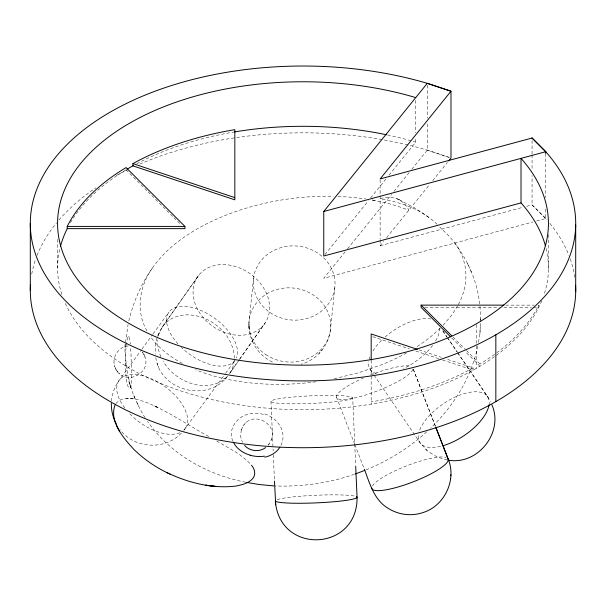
<?xml version="1.0" encoding="UTF-8"?>
<svg xmlns="http://www.w3.org/2000/svg" width="606" height="606" viewBox="0 0 606 606"><rect width="100%" height="100%" fill="white"/><g stroke="black" fill="none" stroke-linecap="round" stroke-linejoin="round"><path stroke-width="0.45" stroke-dasharray="3.03 2.27" d="M125.397 344.322C122.859 345.14 130.57 399.801 131.214 384.621C131.229 372.114 131.479 359.585 130.616 347.102M125.29 347.291L125.442 343.261M478.513 342.299L479.937 333.815L480.535 320.786M480.573 319.915L479.967 306.431M480.475 321.665L480.725 316.4M479.937 333.815L480.263 326.929M241.264 429.881L240.582 436.562L242.468 442.441M271.397 439.661C277.639 423.647 253.459 410.929 243.794 425.101M125.48 342.458L128.071 324.543M111.504 401.248C112.042 393.665 114.837 386.31 119.284 380.159L141.418 349.851M253.543 278.29L249.18 320.241C246.968 337.8 257.482 355.957 273.904 362.638M334.807 287.736A40.905 37.087 5.9 0 1 270.064 312.552A40.905 37.087 5.9 0 1 277.646 248.755A40.905 37.087 5.9 0 1 334.807 287.736L330.444 329.687C328.687 345.723 316.627 360.025 301.03 364.259M128.836 320.877C136.047 290.888 151.773 261.83 176.558 242.801C195.291 228.098 217.084 217.698 239.605 210.229C269.768 200.359 301.606 195.677 333.338 196.253M477.748 345.973C471.468 377.53 453.591 405.975 430.631 428.139M156.977 337.928L155.265 346.412L155.31 354.139M241.302 429.752L244.142 424.647M268.147 445.327L271.359 439.789M241.165 430.184L241.4 429.457M271.261 440.085L271.496 439.358M158.121 335.004L162.961 326.096M157.545 336.466L159.014 332.724M458.386 304.538C466.029 290.479 468.483 273.192 462.802 257.989A139.888 80.765 0 0 0 454.773 243.014A134.017 77.371 0 0 0 447.47 234.514L439.865 227.152M457.644 305.878L451.758 315.082L442.865 325.573M115.86 403.611C123.813 393.945 138.456 399.604 148.084 403.066C169.544 412.247 188.822 425.586 209.221 436.805M152.424 268.057C139.191 286.191 135.32 312.075 147.508 331.755M229.545 373.591L239.211 359.79M239.635 359.184L263.375 325.293A40.905 32.262 35.1 0 0 233.431 265.92A40.905 32.262 35.1 0 0 197.2 308.575A40.905 32.262 35.1 0 0 263.375 325.293M197.397 277.101L162.044 327.399L199.298 274.563M239.165 359.896L229.924 373.054A40.905 32.262 35.1 0 0 208.297 320.074A40.905 32.262 35.1 0 0 158.302 336.557M239.711 359.123L265.276 322.756M141.971 349.094L152.485 334.694M153.038 333.936L169.089 311.969M183.997 430.086L225.023 374.091M225.576 373.334L234.984 360.449A40.905 21.907 36.1 0 1 181.467 347.496M243.248 425.829L243.612 425.351M268.519 444.895L268.867 444.44M269.049 444.19L269.412 443.713M324.945 254.55L368.266 200.912M370.637 197.973L386.067 178.876M389.037 175.202L415.739 142.137L415.739 137.494M345.178 251.77L323.755 278.29L532.962 221.963M347.556 248.824L391.582 194.314M393.961 191.367L409.429 172.218M411.807 169.271L427.275 150.121L427.275 122.836M380.136 240.173L380.136 245.741L383.681 241.355M386.575 237.764L429.139 185.065M432.684 180.679L447.44 162.408M184.497 429.465L185.178 428.639M318.961 353.639L319.87 352.594M321.316 350.927L322.286 349.821M181.323 433.085C165.158 450.584 134.077 448.766 120.026 429.571M440.32 328.141L432.063 335.626A203.252 117.344 0 0 1 415.996 347.268M426.715 431.82C408.853 448.076 387.999 460.961 365.623 470.044M245.521 423.185L246.256 422.541M354.396 474.248C328.528 483.285 300.97 487.027 273.617 485.898M380.136 245.741L522.97 207.282M526.614 206.305L532.068 204.836L545.748 218.524A272.708 157.446 0 0 1 546.953 219.895M536.613 220.985L545.748 218.524L545.748 208.502M334.186 378.758L358.517 372.773L381.568 364.774A203.252 117.344 0 0 0 406.649 352.851M315.991 381.78C284.706 385.916 252.581 385.302 221.796 378.038M128.313 345.981C118.579 346.594 111.466 357.472 114.784 366.638M128.73 398.286L126.139 398.362M505.684 305.136L534.181 305.136M424.768 307.363L499.246 307.363M503.844 307.363L531.424 307.363M533.265 307.363L538.779 307.363L538.779 305.136A245.438 141.698 0 0 1 496.859 352.684M338.019 196.382L351.995 197.276L365.766 198.935M133.471 398.725L130.055 398.415L131.722 398.566M372.289 200.048L384.848 202.654A134.017 77.371 0 0 1 399.581 206.866L408.815 210.229C404.172 199.359 390.938 194.268 380.136 198.904C400.831 202.063 421.746 209.456 437.047 224.235M372.311 200.01L376.538 200.813M447.273 460.007L437.335 457.083L428.306 451.531M245.665 482.224C207.1 474.846 170.218 454.023 147.569 421.443M139.789 164.135A272.708 157.446 0 0 1 427.275 150.121L449.561 157.492M427.275 150.121L449.5 157.53M418.958 349.874L441.251 357.313M447.622 359.434L473.104 367.925L473.104 370.152L442.054 359.805M372.773 336.709L409.406 348.92M415.777 351.041L438.865 358.737M398.99 199.609L415.989 208.653L429.813 218.069M396.68 198.548L401.248 200.631M158.098 407.664L153.969 405.672L159.143 408.171M216.683 441.001C228.659 448.122 241.802 454.265 251.21 464.825M117.322 371.417C126.98 385.59 151.159 372.872 144.925 356.866M374.091 375.175L420.178 442.948L427.033 450.455M425.586 449.251L429.722 452.705M119.041 373.341L119.783 373.985M452.962 337.012L465.226 349.268M466.453 350.495L479.937 363.979L479.937 366.206L465.226 351.495M451.743 338.012L462.772 349.048M126.078 169.794L147.531 191.254M148.144 191.86L150.591 194.314M151.818 195.541L173.271 216.993M173.884 217.607L176.338 220.061M177.566 221.288L181.239 224.962M545.748 218.524L532.068 204.836L532.068 175.611M142.577 352.336L143.933 354.48M115.776 369.016L117.132 371.167M142.387 352.078L142.933 352.806M116.776 370.69L117.662 371.872M454.758 243.021C468.423 261.148 477.733 282.85 479.854 305.553M442.872 330.891L447.107 337.118M447.637 337.898L457.174 351.919L447.576 337.921M457.704 352.7L487.906 397.097L490.421 401.566M442.797 330.914L447.046 337.141M457.659 352.715L487.906 397.097L487.383 396.309M369.849 368.94L373.561 374.394M145.069 417.731C138.085 406.603 132.116 393.165 129.237 381.863M143.993 354.608L145.023 357.161M114.685 366.342L115.708 368.887M143.789 354.215L144.137 354.881M115.572 368.615L115.913 369.289M155.825 357.669C160.158 391.196 208.502 403.096 228.023 375.591A40.905 32.262 35.1 0 1 162.984 360.979M467.385 263.277L468.976 266.829M470.112 269.344L472.225 274.063M133.79 395.544L135.903 400.263M137.032 402.77L138.623 406.331M232.871 441.183C227.227 428.98 237.84 415.421 250.187 413.762A25.603 22.058 12.8 0 1 252.141 413.489A25.55 22.089 13.1 0 1 264.421 414.716M157.143 363.017L157.757 364.57M158.34 366.039L158.886 367.425M413.277 369.243L435.502 426.435M413.262 369.19L435.358 426.154M336.428 397.059L354.502 443.713M354.836 444.569L364.395 469.249M130.798 387.287L131.161 388.469M125.896 363.062L126.237 366.441M114.042 362.759L114.117 363.615M352.7 397.884A40.905 3.818 -2.5 0 1 290.903 403.793A40.905 3.818 -2.5 0 1 291.918 397.135A40.905 3.818 -2.5 0 1 352.7 397.884L355.661 465.438M270.98 401.323L273.154 451.053M273.321 454.803L274.427 480.141M548.438 234.613L548.438 268.935M545.748 153.394L545.748 197.647M532.068 140.539L532.068 153.901M532.068 154.735L532.068 169.763M476.558 324.596L476.558 343.147M476.558 345.935L476.558 368.198M427.275 85.204L427.275 118.132M415.739 100.384L415.739 132.858M380.136 179.868L380.136 194.708M380.136 195.64L380.136 239.241M371.183 360.282L371.183 404.126M57.57 239.241L57.57 268.003M128.745 336.247A25.634 3.803 -89.4 0 1 129.017 336.936M130.298 343.246A25.634 3.803 -89.4 0 1 130.388 343.996M129.002 337.141A25.55 3.833 -89.1 0 1 130.192 343.17M128.457 387.151A26.217 3.825 -89.8 0 1 126.003 347.92M126.26 345.443A26.217 3.825 -89.8 0 1 128.722 335.489M129.07 379.932A25.634 1.098 81.9 0 1 128.798 378.417M130.313 386.09A25.55 0.962 81.6 0 1 129.154 380.591M130.328 385.567A25.603 0.924 81.7 0 1 130.138 384.765M264.724 413.959A26.217 22.498 13.2 0 1 280.48 446.281M221.743 378.106A130.987 75.629 0 0 1 195.571 369.705M182.338 363.441A130.987 75.629 0 0 1 150.864 337.186M546.089 248.43A245.438 141.698 0 0 1 544.059 294.667M541.809 300.727A245.438 141.698 0 0 1 304.136 409.701A245.438 141.698 0 0 1 64.744 302M61.85 294.357A245.438 141.698 0 0 1 59.827 248.846M70.485 222.637A245.438 141.698 0 0 1 126.199 169.718M136.736 163.771A245.438 141.698 0 0 1 233.946 132.025M387.446 134.949A245.438 141.698 0 0 1 415.739 142.137M494.564 354.366A245.438 141.698 0 0 1 479.937 363.979M473.104 367.925A245.438 141.698 0 0 1 371.183 401.899M31.762 274.01A272.708 157.446 0 0 1 35.769 258.891M37.072 255.399A272.708 157.446 0 0 1 56.6 222.811M58.949 220.023A272.708 157.446 0 0 1 95.884 187.845M116.716 175.285A272.708 157.446 0 0 1 126.699 170.15M549.854 223.349A272.708 157.446 0 0 1 568.913 255.331M570.246 258.898A272.708 157.446 0 0 1 574.996 278.851M160.901 356.858A40.905 32.262 35.1 0 1 157.818 339.996M178.081 344.019A40.905 21.907 36.1 0 1 172.339 308.977A40.905 21.907 36.1 0 1 216.357 319.567A40.905 21.907 36.1 0 1 236.378 358.04M124.753 407.967A40.905 21.907 36.1 0 1 126.275 375.455A40.905 21.907 36.1 0 1 172.657 392.976A40.905 21.907 36.1 0 1 183.732 430.245M179.815 432.745A40.905 21.907 36.1 0 1 128.82 412.8M277.169 499.624A40.905 3.818 -2.5 0 1 317.067 495.208A40.905 3.818 -2.5 0 1 355.707 496.367M439.403 328.104A40.905 18.998 -34.2 0 1 435.479 341.201M432.661 345.382A40.905 18.998 -34.2 0 1 403.596 368.501M376.5 373.591A40.905 18.998 -34.2 0 1 368.683 361.327M369.145 359.153A40.905 18.998 -34.2 0 1 369.925 356.798M372.895 350.935A40.905 18.998 -34.2 0 1 382.697 339.201M385.113 337.004A40.905 18.998 -34.2 0 1 430.661 319.029M419.731 430.018A40.905 18.998 -34.2 0 1 460.037 395.029A40.905 18.998 -34.2 0 1 489.163 404.013M440.645 446.349A40.905 18.998 -34.2 0 1 418.488 434.547M412.837 369.296A40.905 8.643 -21.2 0 1 376.629 391.196A40.905 8.643 -21.2 0 1 336.989 398.165A40.905 8.643 -21.2 0 1 363.486 377.97M370.319 375.106A40.905 8.643 -21.2 0 1 410.792 366.335M372.349 486.065A40.905 8.643 -21.2 0 1 406.937 465.726A40.905 8.643 -21.2 0 1 446.145 457.454M249.089 328.694L248.952 323.68L249.089 328.694M265.708 354.502A40.905 37.087 5.9 0 0 330.444 329.687A40.905 37.087 5.9 0 0 273.291 290.706A40.905 37.087 5.9 0 0 265.708 354.502"/><path stroke-width="0.91" d="M364.388 469.233C369.592 482.982 373.834 499.155 387.037 507.631C392.779 511.441 399.422 513.903 406.308 514.517C412.428 515.108 418.648 514.214 424.412 512.093C445.092 504.783 456.704 479.399 448.16 458.992L435.85 427.321M450.826 475.695L450.902 474.831M450.508 479.566L450.576 478.74M114.958 405.119C109.156 421.587 123.245 437.721 133.517 449.054C143.652 459.007 155.447 467.271 168.316 473.286M415.739 97.604A245.438 141.698 0 0 0 60.668 201.025A245.438 141.698 0 0 0 341.882 363.38A245.438 141.698 0 0 0 521.016 158.386L521.016 202.912L323.755 256.02L323.755 211.486L427.275 83.325L450.985 91.218L450.985 158.022L448.622 160.946M265.648 447.584C259.406 452.326 249.763 451.334 244.612 445.433M364.782 470.392L355.298 473.96M532.068 138.032L380.136 178.937L450.985 91.218L427.275 83.325A272.708 157.446 0 0 0 33.686 198.738A272.708 157.446 0 0 0 345.837 378.962A272.708 157.446 0 0 0 545.748 151.72L532.068 138.032L545.748 151.72L545.748 153.394M323.755 211.486L545.748 151.72M67.228 226.417L184.921 226.417L184.921 228.644L67.228 228.644L67.228 226.417A245.438 141.698 0 0 1 126.078 167.567L184.921 226.417M450.516 336.784L421.094 307.363L421.094 305.136L503.844 305.136M273.617 485.898L259.179 484.52L246.551 482.414M448.054 460.098C477.573 465.65 504.116 432.366 491.89 404.778M250.187 455.167C243.226 453.174 236.635 448.773 233.325 442.168M132.903 163.628A245.438 141.698 0 0 1 234.833 129.654L234.833 199.828L132.903 165.855L132.903 163.628L234.833 197.601M417.367 349.344L371.183 333.951L371.183 359.964M167.142 472.725C188.292 482.793 212.153 488.853 235.658 486.095C241.764 484.868 248.801 483.391 252.952 478.285C256.186 474.4 254.588 468.635 251.475 465.196M168.93 473.574L170.104 474.134M421.094 305.136L451.743 335.785M116.61 424.503C113.042 418.072 111.193 410.716 111.345 403.361M116.572 425.314L119.7 431.472M275.351 500.957C279.472 555.104 357.76 551.445 357.063 497.344L355.707 466.378M436.032 427.889L448.273 459.424M275.715 504.73L274.473 481.081M575.7 224.932L575.7 291.736M495.837 334.8L495.837 401.596M30.3 223.47L30.3 290.266M279.889 447.251A26.217 22.498 13.2 0 1 264.83 457.189M264.458 456.151A25.634 19.369 10.2 0 1 262.542 456.386A25.55 19.195 10 0 1 250.142 455.22M575.579 285.29A272.708 157.446 0 0 1 302.621 447.713A272.708 157.446 0 0 1 30.459 284.843M60.509 246.142A245.438 141.698 0 0 1 67.417 228.265M127.01 169.241A245.438 141.698 0 0 1 133.358 165.605M234.605 131.919A245.438 141.698 0 0 1 386.53 134.759M521.016 202.912A245.438 141.698 0 0 1 545.408 245.786M356.502 496.685A40.905 3.818 -2.5 0 1 317.385 502.828A40.905 3.818 -2.5 0 1 275.563 500.42M489.072 404.71A40.905 18.998 -34.2 0 1 443.857 445.478M447.228 457.939A40.905 8.643 -21.2 0 1 415.148 481.073A40.905 8.643 -21.2 0 1 371.781 488.178M215.865 486.466L205.919 485.209L215.865 486.466"/></g></svg>
